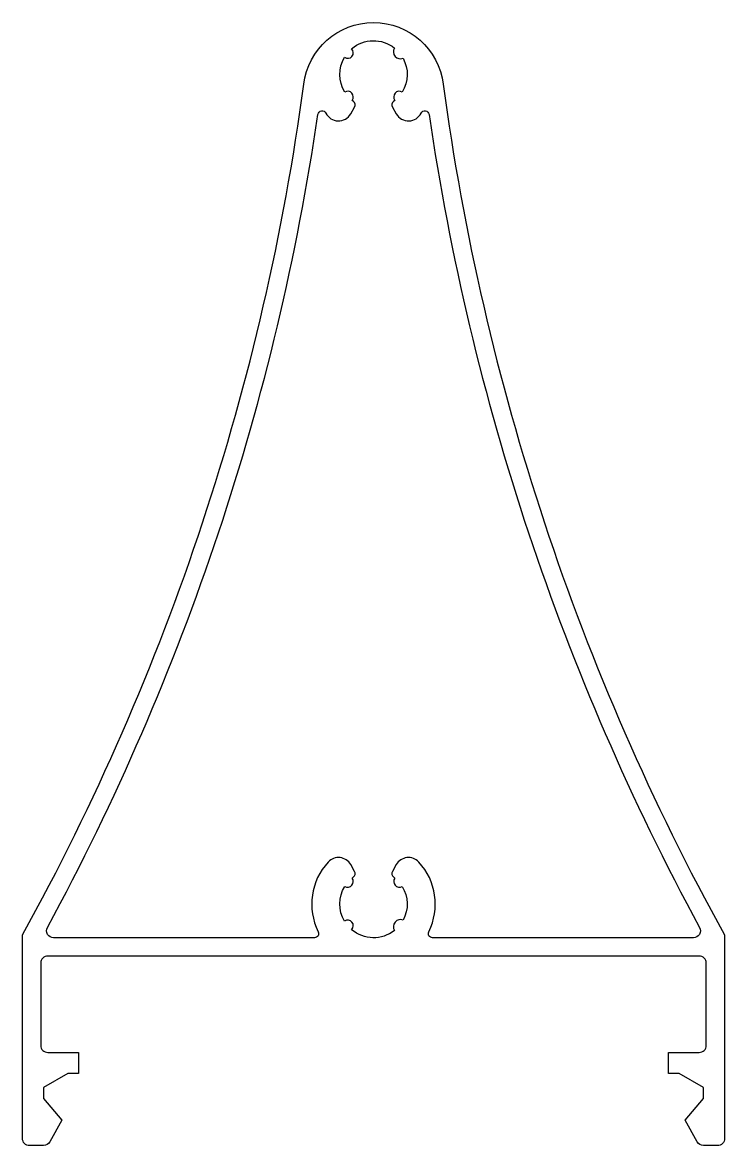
# Model space of a CAD drawing. Extents: x 629.1 to 679.1, y -191 to -111.
import ezdxf

# ---------------------------------------------------------------- set-up
doc = ezdxf.new("R2010")
doc.units = 0
doc.header["$LTSCALE"] = 15
doc.layers.get('0').update_dxf_attribs({"linetype": 'CONTINUOUS'})

msp = doc.modelspace()

# ---------------------------------------------------------------- linework, layer by layer
for points in [[(633.115, -185.883), (632.34, -185.883), (630.615, -186.879), (630.615, -187.656), (631.915, -189.205), (631.057, -190.755, -0.272896), (630.62, -191.013), (629.615, -191.013, -0.414214), (629.115, -190.513), (629.115, -176.013, 0.092819), (649.15, -115.418, -0.887236), (659.079, -115.418, 0.092819), (679.115, -176.013), (679.115, -190.513, -0.414214), (678.615, -191.013), (677.609, -191.013, -0.272896), (677.172, -190.755), (676.315, -189.205), (677.615, -187.656), (677.615, -186.879), (675.889, -185.883), (675.115, -185.883), (675.115, -184.383), (677.315, -184.383, 0.414214), (677.815, -183.883), (677.815, -178.013, 0.414214), (677.315, -177.513), (630.915, -177.513, 0.414214), (630.415, -178.013), (630.415, -183.883, 0.414214), (630.915, -184.383), (633.115, -184.383)], [(655.538, -171.881), (655.642, -171.962, 0.838421), (656.159, -172.556, -0.268455), (656.223, -174.959, 0.737028), (655.609, -175.691, -0.358846), (652.558, -175.64, 0.919866), (652.045, -175.029, -0.277447), (652.07, -172.556, 0.838421), (652.587, -171.962), (652.691, -171.881, 0.381966), (652.773, -171.49), (652.49, -170.999, 0.504614), (650.891, -170.818, 0.312566), (650.178, -175.779, -0.557362), (649.91, -176.213), (631.33, -176.213, -0.568459), (630.891, -175.475, 0.088033), (650.161, -117.559, -0.735713), (650.727, -117.47, 0.59915), (652.49, -117.527), (652.773, -117.036, 0.381966), (652.691, -116.645), (652.587, -116.564, 0.838421), (652.07, -115.97, -0.277447), (652.045, -113.497, 0.919866), (652.558, -112.886, -0.358846), (655.609, -112.835, 0.737028), (656.223, -113.567, -0.268455), (656.159, -115.97, 0.838421), (655.642, -116.564), (655.538, -116.645, 0.381966), (655.456, -117.036), (655.739, -117.527, 0.59915), (657.502, -117.47, -0.735713), (658.068, -117.559, 0.088033), (677.338, -175.475, -0.568459), (676.899, -176.213), (658.32, -176.213, -0.557362), (658.051, -175.779, 0.312566), (657.338, -170.818, 0.504614), (655.739, -170.999), (655.456, -171.49, 0.381966)]]:
    msp.add_lwpolyline(points, format="xyb", close=True)

doc.saveas('drawing.dxf')
